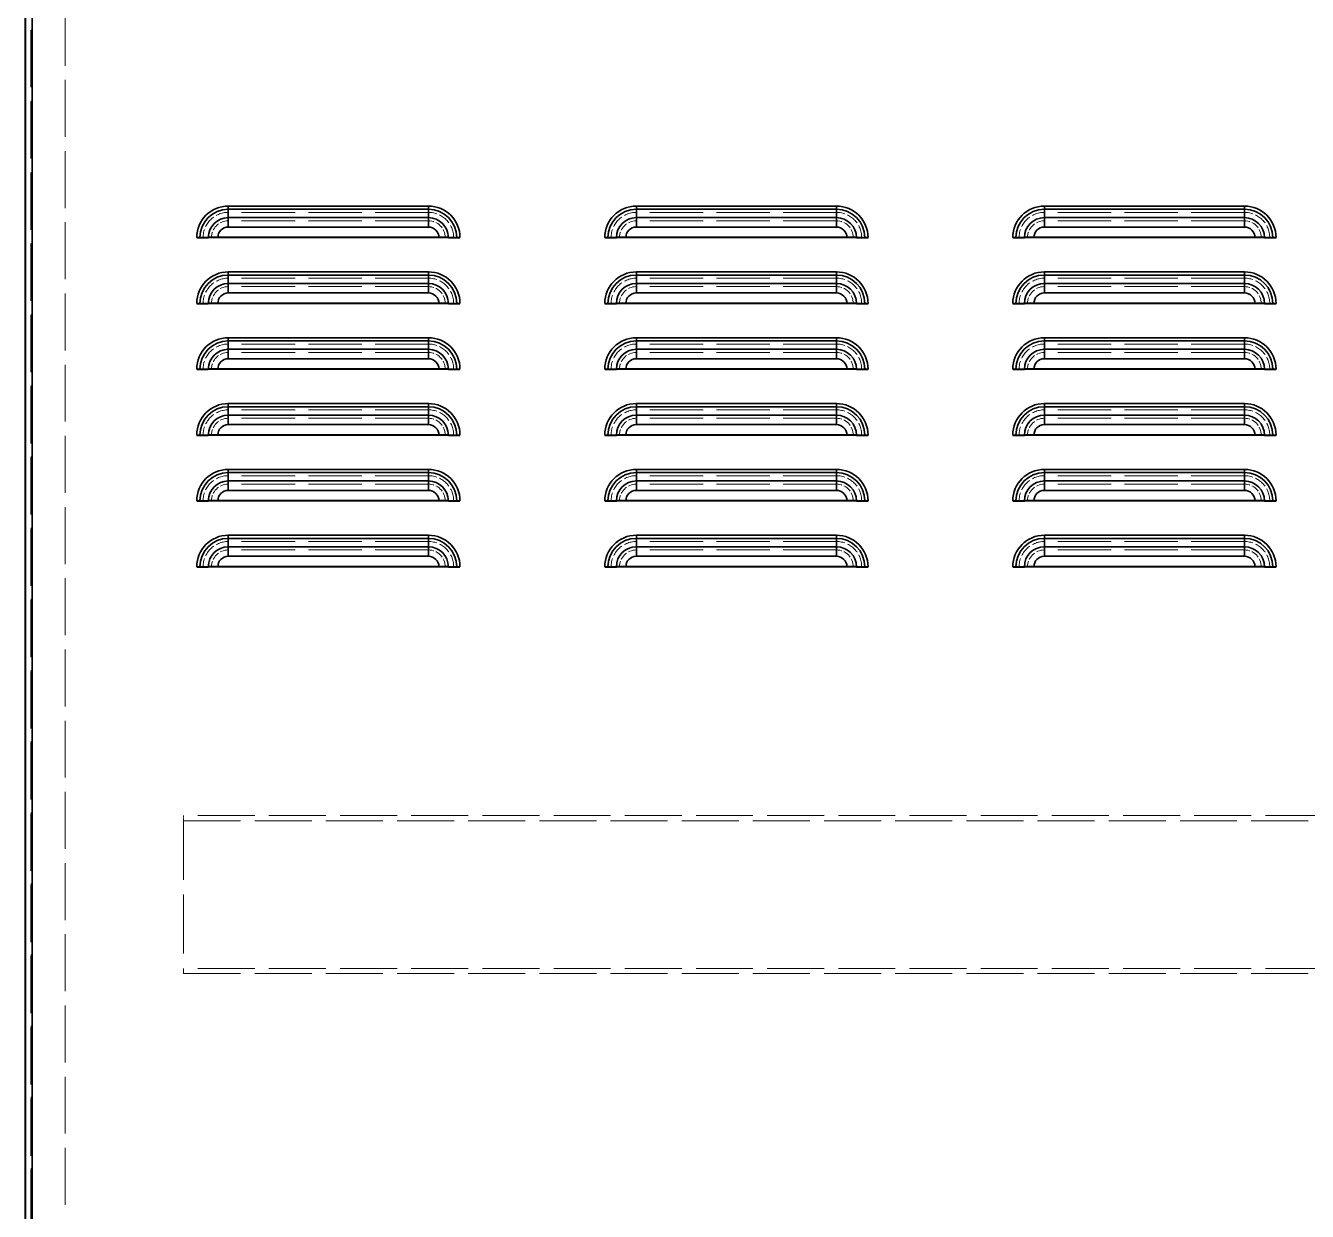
# Model space of a CAD drawing. Header units: millimetres. Extents: x 0 to 51860, y 0 to 5940.
# Drawn here: x 20102.1 to 20589, y 1442 to 1892.3 of the extents above; entities that cross this region are included whole.
import ezdxf

# ---------------------------------------------------------------- set-up
doc = ezdxf.new("R2010")
doc.units = ezdxf.units.MM
doc.header["$LTSCALE"] = 10
doc.linetypes.add('DASHED', pattern=[0.2067, 0.1654, -0.0413])
for name, color, linetype, lineweight in [('가려진 것(ISO)', 2, 'DASHED', 18), ('가려진 좁은 것(ISO)', 2, 'DASHED', 18), ('가시적인 것(ISO)', 3, 'Continuous', 40), ('가시적인 좁은 것(ISO)', 3, 'Continuous', 35)]:
    doc.layers.add(name, color=color, linetype=linetype, lineweight=lineweight)

msp = doc.modelspace()

# ---------------------------------------------------------------- linework, layer by layer
at = {"layer": '가려진 것(ISO)', "ltscale": 13.087873}
msp.add_line((20104.1371, 2783.3297), (20104.1371, 1241.3297), dxfattribs=at)
at = {"layer": '가려진 것(ISO)', "ltscale": 13.08117}
msp.add_line((20117.1371, 1255.2439), (20117.1371, 2769.4155), dxfattribs=at)
at = {"layer": '가려진 것(ISO)', "ltscale": 13.080328}
for p, q in [((20892.1371, 1592.3297), (20162.1371, 1592.3297)), ((20162.1371, 1590.3297), (20892.1371, 1590.3297)), ((20892.1371, 1534.3297), (20162.1371, 1534.3297)), ((20162.1371, 1532.3297), (20892.1371, 1532.3297))]:
    msp.add_line(p, q, dxfattribs=at)
at = {"layer": '가려진 것(ISO)', "ltscale": 0.380839}
for p, q in [((20162.1371, 1592.3297), (20162.1371, 1590.3297)), ((20162.1371, 1534.3297), (20162.1371, 1532.3297))]:
    msp.add_line(p, q, dxfattribs=at)
at = {"layer": '가려진 것(ISO)', "ltscale": 13.546203}
msp.add_line((20162.1371, 1590.3297), (20162.1371, 1534.3297), dxfattribs=at)
at = {"layer": '가려진 좁은 것(ISO)', "ltscale": 13.070656}
msp.add_line((20104.2371, 2782.3155), (20104.2371, 1242.3439), dxfattribs=at)
at = {"layer": '가려진 좁은 것(ISO)', "ltscale": 12.256087}
for p, q in [((20255.1371, 1821.4297), (20179.1371, 1821.4297)), ((20410.1371, 1821.4297), (20334.1371, 1821.4297)), ((20565.1371, 1821.4297), (20489.1371, 1821.4297)), ((20255.1371, 1818.2297), (20179.1371, 1818.2297)), ((20410.1371, 1818.2297), (20334.1371, 1818.2297)), ((20565.1371, 1818.2297), (20489.1371, 1818.2297)), ((20255.1371, 1796.4297), (20179.1371, 1796.4297)), ((20255.1371, 1793.2297), (20179.1371, 1793.2297)), ((20410.1371, 1796.4297), (20334.1371, 1796.4297)), ((20410.1371, 1793.2297), (20334.1371, 1793.2297)), ((20565.1371, 1796.4297), (20489.1371, 1796.4297)), ((20565.1371, 1793.2297), (20489.1371, 1793.2297)), ((20255.1371, 1771.4297), (20179.1371, 1771.4297)), ((20255.1371, 1768.2297), (20179.1371, 1768.2297)), ((20410.1371, 1771.4297), (20334.1371, 1771.4297)), ((20410.1371, 1768.2297), (20334.1371, 1768.2297)), ((20565.1371, 1771.4297), (20489.1371, 1771.4297)), ((20565.1371, 1768.2297), (20489.1371, 1768.2297)), ((20255.1371, 1746.4297), (20179.1371, 1746.4297)), ((20255.1371, 1743.2297), (20179.1371, 1743.2297)), ((20410.1371, 1746.4297), (20334.1371, 1746.4297)), ((20410.1371, 1743.2297), (20334.1371, 1743.2297)), ((20565.1371, 1746.4297), (20489.1371, 1746.4297)), ((20565.1371, 1743.2297), (20489.1371, 1743.2297)), ((20255.1371, 1721.4297), (20179.1371, 1721.4297)), ((20410.1371, 1721.4297), (20334.1371, 1721.4297)), ((20565.1371, 1721.4297), (20489.1371, 1721.4297)), ((20255.1371, 1718.2297), (20179.1371, 1718.2297)), ((20410.1371, 1718.2297), (20334.1371, 1718.2297)), ((20565.1371, 1718.2297), (20489.1371, 1718.2297)), ((20255.1371, 1696.4297), (20179.1371, 1696.4297)), ((20410.1371, 1696.4297), (20334.1371, 1696.4297)), ((20565.1371, 1696.4297), (20489.1371, 1696.4297)), ((20255.1371, 1693.2297), (20179.1371, 1693.2297)), ((20410.1371, 1693.2297), (20334.1371, 1693.2297)), ((20565.1371, 1693.2297), (20489.1371, 1693.2297))]:
    msp.add_line(p, q, dxfattribs=at)
at = {"layer": '가려진 좁은 것(ISO)', "ltscale": 2.872115}
for centre, start, end in [((20179.1371, 1811.8297), 90, 180), ((20255.1371, 1811.8297), 0, 90), ((20334.1371, 1811.8297), 90, 180), ((20410.1371, 1811.8297), 0, 90), ((20489.1371, 1811.8297), 90, 180), ((20565.1371, 1811.8297), 0, 90), ((20179.1371, 1786.8297), 90, 180), ((20255.1371, 1786.8297), 0, 90), ((20334.1371, 1786.8297), 90, 180), ((20410.1371, 1786.8297), 0, 90), ((20489.1371, 1786.8297), 90, 180), ((20565.1371, 1786.8297), 0, 90), ((20179.1371, 1761.8297), 90, 180), ((20255.1371, 1761.8297), 0, 90), ((20334.1371, 1761.8297), 90, 180), ((20410.1371, 1761.8297), 0, 90), ((20489.1371, 1761.8297), 90, 180), ((20565.1371, 1761.8297), 0, 90), ((20179.1371, 1736.8297), 90, 180), ((20255.1371, 1736.8297), 0, 90), ((20334.1371, 1736.8297), 90, 180), ((20410.1371, 1736.8297), 0, 90), ((20489.1371, 1736.8297), 90, 180), ((20565.1371, 1736.8297), 0, 90), ((20179.1371, 1711.8297), 90, 180), ((20255.1371, 1711.8297), 0, 90), ((20334.1371, 1711.8297), 90, 180), ((20410.1371, 1711.8297), 0, 90), ((20489.1371, 1711.8297), 90, 180), ((20565.1371, 1711.8297), 0, 90), ((20179.1371, 1686.8297), 90, 180), ((20255.1371, 1686.8297), 0, 90), ((20334.1371, 1686.8297), 90, 180), ((20410.1371, 1686.8297), 0, 90), ((20489.1371, 1686.8297), 90, 180), ((20565.1371, 1686.8297), 0, 90)]:
    msp.add_arc(centre, 9.6, start, end, dxfattribs=at)
at = {"layer": '가려진 좁은 것(ISO)', "ltscale": 1.91471}
for centre, start, end in [((20179.1371, 1811.8297), 90, 180), ((20255.1371, 1811.8297), 0, 90), ((20334.1371, 1811.8297), 90, 180), ((20410.1371, 1811.8297), 0, 90), ((20489.1371, 1811.8297), 90, 180), ((20565.1371, 1811.8297), 0, 90), ((20179.1371, 1786.8297), 90, 180), ((20255.1371, 1786.8297), 0, 90), ((20334.1371, 1786.8297), 90, 180), ((20410.1371, 1786.8297), 0, 90), ((20489.1371, 1786.8297), 90, 180), ((20565.1371, 1786.8297), 0, 90), ((20179.1371, 1761.8297), 90, 180), ((20255.1371, 1761.8297), 0, 90), ((20334.1371, 1761.8297), 90, 180), ((20410.1371, 1761.8297), 0, 90), ((20489.1371, 1761.8297), 90, 180), ((20565.1371, 1761.8297), 0, 90), ((20179.1371, 1736.8297), 90, 180), ((20255.1371, 1736.8297), 0, 90), ((20334.1371, 1736.8297), 90, 180), ((20410.1371, 1736.8297), 0, 90), ((20489.1371, 1736.8297), 90, 180), ((20565.1371, 1736.8297), 0, 90), ((20179.1371, 1711.8297), 90, 180), ((20255.1371, 1711.8297), 0, 90), ((20334.1371, 1711.8297), 90, 180), ((20410.1371, 1711.8297), 0, 90), ((20489.1371, 1711.8297), 90, 180), ((20565.1371, 1711.8297), 0, 90), ((20179.1371, 1686.8297), 90, 180), ((20255.1371, 1686.8297), 0, 90), ((20334.1371, 1686.8297), 90, 180), ((20410.1371, 1686.8297), 0, 90), ((20489.1371, 1686.8297), 90, 180), ((20565.1371, 1686.8297), 0, 90)]:
    msp.add_arc(centre, 6.4, start, end, dxfattribs=at)
at = {"layer": '가시적인 것(ISO)'}
for p, q in [((20102.1371, 1241.3297), (20102.1371, 2783.3297)), ((20167.1371, 1811.8297), (20168.3371, 1811.8297)), ((20168.3371, 1811.8297), (20171.5371, 1811.8297)), ((20175.1371, 1811.8297), (20171.5371, 1811.8297)), ((20259.1371, 1811.8297), (20175.1371, 1811.8297)), ((20262.7371, 1811.8297), (20259.1371, 1811.8297)), ((20262.7371, 1811.8297), (20265.9371, 1811.8297)), ((20265.9371, 1811.8297), (20267.1371, 1811.8297)), ((20322.1371, 1811.8297), (20323.3371, 1811.8297)), ((20323.3371, 1811.8297), (20326.5371, 1811.8297)), ((20330.1371, 1811.8297), (20326.5371, 1811.8297)), ((20414.1371, 1811.8297), (20330.1371, 1811.8297)), ((20417.7371, 1811.8297), (20414.1371, 1811.8297)), ((20417.7371, 1811.8297), (20420.9371, 1811.8297)), ((20420.9371, 1811.8297), (20422.1371, 1811.8297)), ((20477.1371, 1811.8297), (20478.3371, 1811.8297)), ((20478.3371, 1811.8297), (20481.5371, 1811.8297)), ((20485.1371, 1811.8297), (20481.5371, 1811.8297)), ((20569.1371, 1811.8297), (20485.1371, 1811.8297)), ((20572.7371, 1811.8297), (20569.1371, 1811.8297)), ((20572.7371, 1811.8297), (20575.9371, 1811.8297)), ((20575.9371, 1811.8297), (20577.1371, 1811.8297)), ((20167.1371, 1786.8297), (20168.3371, 1786.8297)), ((20168.3371, 1786.8297), (20171.5371, 1786.8297)), ((20175.1371, 1786.8297), (20171.5371, 1786.8297)), ((20259.1371, 1786.8297), (20175.1371, 1786.8297)), ((20262.7371, 1786.8297), (20259.1371, 1786.8297)), ((20262.7371, 1786.8297), (20265.9371, 1786.8297)), ((20265.9371, 1786.8297), (20267.1371, 1786.8297)), ((20322.1371, 1786.8297), (20323.3371, 1786.8297)), ((20323.3371, 1786.8297), (20326.5371, 1786.8297)), ((20330.1371, 1786.8297), (20326.5371, 1786.8297)), ((20414.1371, 1786.8297), (20330.1371, 1786.8297)), ((20417.7371, 1786.8297), (20414.1371, 1786.8297)), ((20417.7371, 1786.8297), (20420.9371, 1786.8297)), ((20420.9371, 1786.8297), (20422.1371, 1786.8297)), ((20477.1371, 1786.8297), (20478.3371, 1786.8297)), ((20478.3371, 1786.8297), (20481.5371, 1786.8297)), ((20485.1371, 1786.8297), (20481.5371, 1786.8297)), ((20569.1371, 1786.8297), (20485.1371, 1786.8297)), ((20572.7371, 1786.8297), (20569.1371, 1786.8297)), ((20572.7371, 1786.8297), (20575.9371, 1786.8297)), ((20575.9371, 1786.8297), (20577.1371, 1786.8297)), ((20167.1371, 1761.8297), (20168.3371, 1761.8297)), ((20168.3371, 1761.8297), (20171.5371, 1761.8297)), ((20175.1371, 1761.8297), (20171.5371, 1761.8297)), ((20259.1371, 1761.8297), (20175.1371, 1761.8297)), ((20262.7371, 1761.8297), (20259.1371, 1761.8297)), ((20262.7371, 1761.8297), (20265.9371, 1761.8297)), ((20265.9371, 1761.8297), (20267.1371, 1761.8297)), ((20322.1371, 1761.8297), (20323.3371, 1761.8297)), ((20323.3371, 1761.8297), (20326.5371, 1761.8297)), ((20330.1371, 1761.8297), (20326.5371, 1761.8297)), ((20414.1371, 1761.8297), (20330.1371, 1761.8297)), ((20417.7371, 1761.8297), (20414.1371, 1761.8297)), ((20417.7371, 1761.8297), (20420.9371, 1761.8297)), ((20420.9371, 1761.8297), (20422.1371, 1761.8297)), ((20477.1371, 1761.8297), (20478.3371, 1761.8297)), ((20478.3371, 1761.8297), (20481.5371, 1761.8297)), ((20485.1371, 1761.8297), (20481.5371, 1761.8297)), ((20569.1371, 1761.8297), (20485.1371, 1761.8297)), ((20572.7371, 1761.8297), (20569.1371, 1761.8297)), ((20572.7371, 1761.8297), (20575.9371, 1761.8297)), ((20575.9371, 1761.8297), (20577.1371, 1761.8297)), ((20167.1371, 1736.8297), (20168.3371, 1736.8297)), ((20168.3371, 1736.8297), (20171.5371, 1736.8297)), ((20175.1371, 1736.8297), (20171.5371, 1736.8297)), ((20259.1371, 1736.8297), (20175.1371, 1736.8297)), ((20262.7371, 1736.8297), (20259.1371, 1736.8297)), ((20262.7371, 1736.8297), (20265.9371, 1736.8297)), ((20265.9371, 1736.8297), (20267.1371, 1736.8297)), ((20322.1371, 1736.8297), (20323.3371, 1736.8297)), ((20323.3371, 1736.8297), (20326.5371, 1736.8297)), ((20330.1371, 1736.8297), (20326.5371, 1736.8297)), ((20414.1371, 1736.8297), (20330.1371, 1736.8297)), ((20417.7371, 1736.8297), (20414.1371, 1736.8297)), ((20417.7371, 1736.8297), (20420.9371, 1736.8297)), ((20420.9371, 1736.8297), (20422.1371, 1736.8297)), ((20477.1371, 1736.8297), (20478.3371, 1736.8297)), ((20478.3371, 1736.8297), (20481.5371, 1736.8297)), ((20485.1371, 1736.8297), (20481.5371, 1736.8297)), ((20569.1371, 1736.8297), (20485.1371, 1736.8297)), ((20572.7371, 1736.8297), (20569.1371, 1736.8297)), ((20572.7371, 1736.8297), (20575.9371, 1736.8297)), ((20575.9371, 1736.8297), (20577.1371, 1736.8297)), ((20167.1371, 1711.8297), (20168.3371, 1711.8297)), ((20168.3371, 1711.8297), (20171.5371, 1711.8297)), ((20175.1371, 1711.8297), (20171.5371, 1711.8297)), ((20259.1371, 1711.8297), (20175.1371, 1711.8297)), ((20262.7371, 1711.8297), (20259.1371, 1711.8297)), ((20262.7371, 1711.8297), (20265.9371, 1711.8297)), ((20265.9371, 1711.8297), (20267.1371, 1711.8297)), ((20322.1371, 1711.8297), (20323.3371, 1711.8297)), ((20323.3371, 1711.8297), (20326.5371, 1711.8297)), ((20330.1371, 1711.8297), (20326.5371, 1711.8297)), ((20414.1371, 1711.8297), (20330.1371, 1711.8297)), ((20417.7371, 1711.8297), (20414.1371, 1711.8297)), ((20417.7371, 1711.8297), (20420.9371, 1711.8297)), ((20420.9371, 1711.8297), (20422.1371, 1711.8297)), ((20477.1371, 1711.8297), (20478.3371, 1711.8297)), ((20478.3371, 1711.8297), (20481.5371, 1711.8297)), ((20485.1371, 1711.8297), (20481.5371, 1711.8297)), ((20569.1371, 1711.8297), (20485.1371, 1711.8297)), ((20572.7371, 1711.8297), (20569.1371, 1711.8297)), ((20572.7371, 1711.8297), (20575.9371, 1711.8297)), ((20575.9371, 1711.8297), (20577.1371, 1711.8297)), ((20167.1371, 1686.8297), (20168.3371, 1686.8297)), ((20168.3371, 1686.8297), (20171.5371, 1686.8297)), ((20175.1371, 1686.8297), (20171.5371, 1686.8297)), ((20259.1371, 1686.8297), (20175.1371, 1686.8297)), ((20262.7371, 1686.8297), (20259.1371, 1686.8297)), ((20262.7371, 1686.8297), (20265.9371, 1686.8297)), ((20265.9371, 1686.8297), (20267.1371, 1686.8297)), ((20322.1371, 1686.8297), (20323.3371, 1686.8297)), ((20323.3371, 1686.8297), (20326.5371, 1686.8297)), ((20330.1371, 1686.8297), (20326.5371, 1686.8297)), ((20414.1371, 1686.8297), (20330.1371, 1686.8297)), ((20417.7371, 1686.8297), (20414.1371, 1686.8297)), ((20417.7371, 1686.8297), (20420.9371, 1686.8297)), ((20420.9371, 1686.8297), (20422.1371, 1686.8297)), ((20477.1371, 1686.8297), (20478.3371, 1686.8297)), ((20478.3371, 1686.8297), (20481.5371, 1686.8297)), ((20485.1371, 1686.8297), (20481.5371, 1686.8297)), ((20569.1371, 1686.8297), (20485.1371, 1686.8297)), ((20572.7371, 1686.8297), (20569.1371, 1686.8297)), ((20572.7371, 1686.8297), (20575.9371, 1686.8297)), ((20575.9371, 1686.8297), (20577.1371, 1686.8297))]:
    msp.add_line(p, q, dxfattribs=at)
at = {"layer": '가시적인 좁은 것(ISO)'}
for p, q in [((20104.6371, 2783.3297), (20104.6371, 1241.3297)), ((20179.1371, 1823.8297), (20179.1371, 1822.6297)), ((20179.1371, 1823.8297), (20255.1371, 1823.8297)), ((20179.1371, 1822.6297), (20179.1371, 1819.4297)), ((20255.1371, 1822.6297), (20179.1371, 1822.6297)), ((20255.1371, 1823.8297), (20255.1371, 1822.6297)), ((20255.1371, 1822.6297), (20255.1371, 1819.4297)), ((20334.1371, 1823.8297), (20334.1371, 1822.6297)), ((20334.1371, 1823.8297), (20410.1371, 1823.8297)), ((20334.1371, 1822.6297), (20334.1371, 1819.4297)), ((20410.1371, 1822.6297), (20334.1371, 1822.6297)), ((20410.1371, 1823.8297), (20410.1371, 1822.6297)), ((20410.1371, 1822.6297), (20410.1371, 1819.4297)), ((20489.1371, 1823.8297), (20489.1371, 1822.6297)), ((20489.1371, 1823.8297), (20565.1371, 1823.8297)), ((20489.1371, 1822.6297), (20489.1371, 1819.4297)), ((20565.1371, 1822.6297), (20489.1371, 1822.6297)), ((20565.1371, 1823.8297), (20565.1371, 1822.6297)), ((20565.1371, 1822.6297), (20565.1371, 1819.4297)), ((20179.1371, 1815.8297), (20179.1371, 1819.4297)), ((20255.1371, 1819.4297), (20179.1371, 1819.4297)), ((20255.1371, 1815.8297), (20255.1371, 1819.4297)), ((20334.1371, 1815.8297), (20334.1371, 1819.4297)), ((20410.1371, 1819.4297), (20334.1371, 1819.4297)), ((20410.1371, 1815.8297), (20410.1371, 1819.4297)), ((20489.1371, 1815.8297), (20489.1371, 1819.4297)), ((20565.1371, 1819.4297), (20489.1371, 1819.4297)), ((20565.1371, 1815.8297), (20565.1371, 1819.4297)), ((20255.1371, 1815.8297), (20179.1371, 1815.8297)), ((20410.1371, 1815.8297), (20334.1371, 1815.8297)), ((20565.1371, 1815.8297), (20489.1371, 1815.8297)), ((20179.1371, 1798.8297), (20179.1371, 1797.6297)), ((20179.1371, 1798.8297), (20255.1371, 1798.8297)), ((20179.1371, 1797.6297), (20179.1371, 1794.4297)), ((20255.1371, 1797.6297), (20179.1371, 1797.6297)), ((20255.1371, 1798.8297), (20255.1371, 1797.6297)), ((20255.1371, 1797.6297), (20255.1371, 1794.4297)), ((20334.1371, 1798.8297), (20334.1371, 1797.6297)), ((20334.1371, 1798.8297), (20410.1371, 1798.8297)), ((20334.1371, 1797.6297), (20334.1371, 1794.4297)), ((20410.1371, 1797.6297), (20334.1371, 1797.6297)), ((20410.1371, 1798.8297), (20410.1371, 1797.6297)), ((20410.1371, 1797.6297), (20410.1371, 1794.4297)), ((20489.1371, 1798.8297), (20489.1371, 1797.6297)), ((20489.1371, 1798.8297), (20565.1371, 1798.8297)), ((20489.1371, 1797.6297), (20489.1371, 1794.4297)), ((20565.1371, 1797.6297), (20489.1371, 1797.6297)), ((20565.1371, 1798.8297), (20565.1371, 1797.6297)), ((20565.1371, 1797.6297), (20565.1371, 1794.4297)), ((20179.1371, 1790.8297), (20179.1371, 1794.4297)), ((20255.1371, 1794.4297), (20179.1371, 1794.4297)), ((20255.1371, 1790.8297), (20255.1371, 1794.4297)), ((20334.1371, 1790.8297), (20334.1371, 1794.4297)), ((20410.1371, 1794.4297), (20334.1371, 1794.4297)), ((20410.1371, 1790.8297), (20410.1371, 1794.4297)), ((20489.1371, 1790.8297), (20489.1371, 1794.4297)), ((20565.1371, 1794.4297), (20489.1371, 1794.4297)), ((20565.1371, 1790.8297), (20565.1371, 1794.4297)), ((20255.1371, 1790.8297), (20179.1371, 1790.8297)), ((20410.1371, 1790.8297), (20334.1371, 1790.8297)), ((20565.1371, 1790.8297), (20489.1371, 1790.8297)), ((20179.1371, 1773.8297), (20179.1371, 1772.6297)), ((20179.1371, 1773.8297), (20255.1371, 1773.8297)), ((20179.1371, 1772.6297), (20179.1371, 1769.4297)), ((20255.1371, 1772.6297), (20179.1371, 1772.6297)), ((20255.1371, 1773.8297), (20255.1371, 1772.6297)), ((20255.1371, 1772.6297), (20255.1371, 1769.4297)), ((20334.1371, 1773.8297), (20334.1371, 1772.6297)), ((20334.1371, 1773.8297), (20410.1371, 1773.8297)), ((20334.1371, 1772.6297), (20334.1371, 1769.4297)), ((20410.1371, 1772.6297), (20334.1371, 1772.6297)), ((20410.1371, 1773.8297), (20410.1371, 1772.6297)), ((20410.1371, 1772.6297), (20410.1371, 1769.4297)), ((20489.1371, 1773.8297), (20489.1371, 1772.6297)), ((20489.1371, 1773.8297), (20565.1371, 1773.8297)), ((20489.1371, 1772.6297), (20489.1371, 1769.4297)), ((20565.1371, 1772.6297), (20489.1371, 1772.6297)), ((20565.1371, 1773.8297), (20565.1371, 1772.6297)), ((20565.1371, 1772.6297), (20565.1371, 1769.4297)), ((20179.1371, 1765.8297), (20179.1371, 1769.4297)), ((20255.1371, 1769.4297), (20179.1371, 1769.4297)), ((20255.1371, 1765.8297), (20255.1371, 1769.4297)), ((20334.1371, 1765.8297), (20334.1371, 1769.4297)), ((20410.1371, 1769.4297), (20334.1371, 1769.4297)), ((20410.1371, 1765.8297), (20410.1371, 1769.4297)), ((20489.1371, 1765.8297), (20489.1371, 1769.4297)), ((20565.1371, 1769.4297), (20489.1371, 1769.4297)), ((20565.1371, 1765.8297), (20565.1371, 1769.4297)), ((20255.1371, 1765.8297), (20179.1371, 1765.8297)), ((20410.1371, 1765.8297), (20334.1371, 1765.8297)), ((20565.1371, 1765.8297), (20489.1371, 1765.8297)), ((20179.1371, 1748.8297), (20179.1371, 1747.6297)), ((20179.1371, 1748.8297), (20255.1371, 1748.8297)), ((20255.1371, 1748.8297), (20255.1371, 1747.6297)), ((20334.1371, 1748.8297), (20334.1371, 1747.6297)), ((20334.1371, 1748.8297), (20410.1371, 1748.8297)), ((20410.1371, 1748.8297), (20410.1371, 1747.6297)), ((20489.1371, 1748.8297), (20489.1371, 1747.6297)), ((20489.1371, 1748.8297), (20565.1371, 1748.8297)), ((20565.1371, 1748.8297), (20565.1371, 1747.6297)), ((20179.1371, 1747.6297), (20179.1371, 1744.4297)), ((20255.1371, 1747.6297), (20179.1371, 1747.6297)), ((20179.1371, 1740.8297), (20179.1371, 1744.4297)), ((20255.1371, 1744.4297), (20179.1371, 1744.4297)), ((20255.1371, 1747.6297), (20255.1371, 1744.4297)), ((20255.1371, 1740.8297), (20255.1371, 1744.4297)), ((20334.1371, 1747.6297), (20334.1371, 1744.4297)), ((20410.1371, 1747.6297), (20334.1371, 1747.6297)), ((20334.1371, 1740.8297), (20334.1371, 1744.4297)), ((20410.1371, 1744.4297), (20334.1371, 1744.4297)), ((20410.1371, 1747.6297), (20410.1371, 1744.4297)), ((20410.1371, 1740.8297), (20410.1371, 1744.4297)), ((20489.1371, 1747.6297), (20489.1371, 1744.4297)), ((20565.1371, 1747.6297), (20489.1371, 1747.6297)), ((20489.1371, 1740.8297), (20489.1371, 1744.4297)), ((20565.1371, 1744.4297), (20489.1371, 1744.4297)), ((20565.1371, 1747.6297), (20565.1371, 1744.4297)), ((20565.1371, 1740.8297), (20565.1371, 1744.4297)), ((20255.1371, 1740.8297), (20179.1371, 1740.8297)), ((20410.1371, 1740.8297), (20334.1371, 1740.8297)), ((20565.1371, 1740.8297), (20489.1371, 1740.8297)), ((20179.1371, 1723.8297), (20179.1371, 1722.6297)), ((20179.1371, 1723.8297), (20255.1371, 1723.8297)), ((20255.1371, 1723.8297), (20255.1371, 1722.6297)), ((20334.1371, 1723.8297), (20334.1371, 1722.6297)), ((20334.1371, 1723.8297), (20410.1371, 1723.8297)), ((20410.1371, 1723.8297), (20410.1371, 1722.6297)), ((20489.1371, 1723.8297), (20489.1371, 1722.6297)), ((20489.1371, 1723.8297), (20565.1371, 1723.8297)), ((20565.1371, 1723.8297), (20565.1371, 1722.6297)), ((20179.1371, 1722.6297), (20179.1371, 1719.4297)), ((20255.1371, 1722.6297), (20179.1371, 1722.6297)), ((20179.1371, 1715.8297), (20179.1371, 1719.4297)), ((20255.1371, 1719.4297), (20179.1371, 1719.4297)), ((20255.1371, 1722.6297), (20255.1371, 1719.4297)), ((20255.1371, 1715.8297), (20255.1371, 1719.4297)), ((20334.1371, 1722.6297), (20334.1371, 1719.4297)), ((20410.1371, 1722.6297), (20334.1371, 1722.6297)), ((20334.1371, 1715.8297), (20334.1371, 1719.4297)), ((20410.1371, 1719.4297), (20334.1371, 1719.4297)), ((20410.1371, 1722.6297), (20410.1371, 1719.4297)), ((20410.1371, 1715.8297), (20410.1371, 1719.4297)), ((20489.1371, 1722.6297), (20489.1371, 1719.4297)), ((20565.1371, 1722.6297), (20489.1371, 1722.6297)), ((20489.1371, 1715.8297), (20489.1371, 1719.4297)), ((20565.1371, 1719.4297), (20489.1371, 1719.4297)), ((20565.1371, 1722.6297), (20565.1371, 1719.4297)), ((20565.1371, 1715.8297), (20565.1371, 1719.4297)), ((20255.1371, 1715.8297), (20179.1371, 1715.8297)), ((20410.1371, 1715.8297), (20334.1371, 1715.8297)), ((20565.1371, 1715.8297), (20489.1371, 1715.8297)), ((20179.1371, 1698.8297), (20179.1371, 1697.6297)), ((20179.1371, 1698.8297), (20255.1371, 1698.8297)), ((20179.1371, 1697.6297), (20179.1371, 1694.4297)), ((20255.1371, 1697.6297), (20179.1371, 1697.6297)), ((20179.1371, 1690.8297), (20179.1371, 1694.4297)), ((20255.1371, 1694.4297), (20179.1371, 1694.4297)), ((20255.1371, 1698.8297), (20255.1371, 1697.6297)), ((20255.1371, 1697.6297), (20255.1371, 1694.4297)), ((20255.1371, 1690.8297), (20255.1371, 1694.4297)), ((20334.1371, 1698.8297), (20334.1371, 1697.6297)), ((20334.1371, 1698.8297), (20410.1371, 1698.8297)), ((20334.1371, 1697.6297), (20334.1371, 1694.4297)), ((20410.1371, 1697.6297), (20334.1371, 1697.6297)), ((20334.1371, 1690.8297), (20334.1371, 1694.4297)), ((20410.1371, 1694.4297), (20334.1371, 1694.4297)), ((20410.1371, 1698.8297), (20410.1371, 1697.6297)), ((20410.1371, 1697.6297), (20410.1371, 1694.4297)), ((20410.1371, 1690.8297), (20410.1371, 1694.4297)), ((20489.1371, 1698.8297), (20489.1371, 1697.6297)), ((20489.1371, 1698.8297), (20565.1371, 1698.8297)), ((20489.1371, 1697.6297), (20489.1371, 1694.4297)), ((20565.1371, 1697.6297), (20489.1371, 1697.6297)), ((20489.1371, 1690.8297), (20489.1371, 1694.4297)), ((20565.1371, 1694.4297), (20489.1371, 1694.4297)), ((20565.1371, 1698.8297), (20565.1371, 1697.6297)), ((20565.1371, 1697.6297), (20565.1371, 1694.4297)), ((20565.1371, 1690.8297), (20565.1371, 1694.4297)), ((20255.1371, 1690.8297), (20179.1371, 1690.8297)), ((20410.1371, 1690.8297), (20334.1371, 1690.8297)), ((20565.1371, 1690.8297), (20489.1371, 1690.8297))]:
    msp.add_line(p, q, dxfattribs=at)
for centre, radius, start, end in [((20179.1371, 1811.8297), 12, 90, 180), ((20179.1371, 1811.8297), 10.8, 90, 180), ((20255.1371, 1811.8297), 12, 0, 90), ((20255.1371, 1811.8297), 10.8, 0, 90), ((20334.1371, 1811.8297), 12, 90, 180), ((20334.1371, 1811.8297), 10.8, 90, 180), ((20410.1371, 1811.8297), 12, 0, 90), ((20410.1371, 1811.8297), 10.8, 0, 90), ((20489.1371, 1811.8297), 12, 90, 180), ((20489.1371, 1811.8297), 10.8, 90, 180), ((20565.1371, 1811.8297), 12, 0, 90), ((20565.1371, 1811.8297), 10.8, 0, 90), ((20179.1371, 1811.8297), 7.6, 90, 180), ((20255.1371, 1811.8297), 7.6, 0, 90), ((20334.1371, 1811.8297), 7.6, 90, 180), ((20410.1371, 1811.8297), 7.6, 0, 90), ((20489.1371, 1811.8297), 7.6, 90, 180), ((20565.1371, 1811.8297), 7.6, 0, 90), ((20179.1371, 1811.8297), 4, 90, 180), ((20255.1371, 1811.8297), 4, 0, 90), ((20334.1371, 1811.8297), 4, 90, 180), ((20410.1371, 1811.8297), 4, 0, 90), ((20489.1371, 1811.8297), 4, 90, 180), ((20565.1371, 1811.8297), 4, 0, 90), ((20179.1371, 1786.8297), 12, 90, 180), ((20179.1371, 1786.8297), 10.8, 90, 180), ((20255.1371, 1786.8297), 12, 0, 90), ((20255.1371, 1786.8297), 10.8, 0, 90), ((20334.1371, 1786.8297), 12, 90, 180), ((20334.1371, 1786.8297), 10.8, 90, 180), ((20410.1371, 1786.8297), 12, 0, 90), ((20410.1371, 1786.8297), 10.8, 0, 90), ((20489.1371, 1786.8297), 12, 90, 180), ((20489.1371, 1786.8297), 10.8, 90, 180), ((20565.1371, 1786.8297), 12, 0, 90), ((20565.1371, 1786.8297), 10.8, 0, 90), ((20179.1371, 1786.8297), 7.6, 90, 180), ((20255.1371, 1786.8297), 7.6, 0, 90), ((20334.1371, 1786.8297), 7.6, 90, 180), ((20410.1371, 1786.8297), 7.6, 0, 90), ((20489.1371, 1786.8297), 7.6, 90, 180), ((20565.1371, 1786.8297), 7.6, 0, 90), ((20179.1371, 1786.8297), 4, 90, 180), ((20255.1371, 1786.8297), 4, 0, 90), ((20334.1371, 1786.8297), 4, 90, 180), ((20410.1371, 1786.8297), 4, 0, 90), ((20489.1371, 1786.8297), 4, 90, 180), ((20565.1371, 1786.8297), 4, 0, 90), ((20179.1371, 1761.8297), 12, 90, 180), ((20179.1371, 1761.8297), 10.8, 90, 180), ((20255.1371, 1761.8297), 12, 0, 90), ((20255.1371, 1761.8297), 10.8, 0, 90), ((20334.1371, 1761.8297), 12, 90, 180), ((20334.1371, 1761.8297), 10.8, 90, 180), ((20410.1371, 1761.8297), 12, 0, 90), ((20410.1371, 1761.8297), 10.8, 0, 90), ((20489.1371, 1761.8297), 12, 90, 180), ((20489.1371, 1761.8297), 10.8, 90, 180), ((20565.1371, 1761.8297), 12, 0, 90), ((20565.1371, 1761.8297), 10.8, 0, 90), ((20179.1371, 1761.8297), 7.6, 90, 180), ((20255.1371, 1761.8297), 7.6, 0, 90), ((20334.1371, 1761.8297), 7.6, 90, 180), ((20410.1371, 1761.8297), 7.6, 0, 90), ((20489.1371, 1761.8297), 7.6, 90, 180), ((20565.1371, 1761.8297), 7.6, 0, 90), ((20179.1371, 1761.8297), 4, 90, 180), ((20255.1371, 1761.8297), 4, 0, 90), ((20334.1371, 1761.8297), 4, 90, 180), ((20410.1371, 1761.8297), 4, 0, 90), ((20489.1371, 1761.8297), 4, 90, 180), ((20565.1371, 1761.8297), 4, 0, 90), ((20179.1371, 1736.8297), 12, 90, 180), ((20255.1371, 1736.8297), 12, 0, 90), ((20334.1371, 1736.8297), 12, 90, 180), ((20410.1371, 1736.8297), 12, 0, 90), ((20489.1371, 1736.8297), 12, 90, 180), ((20565.1371, 1736.8297), 12, 0, 90), ((20179.1371, 1736.8297), 10.8, 90, 180), ((20179.1371, 1736.8297), 7.6, 90, 180), ((20255.1371, 1736.8297), 10.8, 0, 90), ((20255.1371, 1736.8297), 7.6, 0, 90), ((20334.1371, 1736.8297), 10.8, 90, 180), ((20334.1371, 1736.8297), 7.6, 90, 180), ((20410.1371, 1736.8297), 10.8, 0, 90), ((20410.1371, 1736.8297), 7.6, 0, 90), ((20489.1371, 1736.8297), 10.8, 90, 180), ((20489.1371, 1736.8297), 7.6, 90, 180), ((20565.1371, 1736.8297), 10.8, 0, 90), ((20565.1371, 1736.8297), 7.6, 0, 90), ((20179.1371, 1736.8297), 4, 90, 180), ((20255.1371, 1736.8297), 4, 0, 90), ((20334.1371, 1736.8297), 4, 90, 180), ((20410.1371, 1736.8297), 4, 0, 90), ((20489.1371, 1736.8297), 4, 90, 180), ((20565.1371, 1736.8297), 4, 0, 90), ((20179.1371, 1711.8297), 12, 90, 180), ((20255.1371, 1711.8297), 12, 0, 90), ((20334.1371, 1711.8297), 12, 90, 180), ((20410.1371, 1711.8297), 12, 0, 90), ((20489.1371, 1711.8297), 12, 90, 180), ((20565.1371, 1711.8297), 12, 0, 90), ((20179.1371, 1711.8297), 10.8, 90, 180), ((20179.1371, 1711.8297), 7.6, 90, 180), ((20255.1371, 1711.8297), 10.8, 0, 90), ((20255.1371, 1711.8297), 7.6, 0, 90), ((20334.1371, 1711.8297), 10.8, 90, 180), ((20334.1371, 1711.8297), 7.6, 90, 180), ((20410.1371, 1711.8297), 10.8, 0, 90), ((20410.1371, 1711.8297), 7.6, 0, 90), ((20489.1371, 1711.8297), 10.8, 90, 180), ((20489.1371, 1711.8297), 7.6, 90, 180), ((20565.1371, 1711.8297), 10.8, 0, 90), ((20565.1371, 1711.8297), 7.6, 0, 90), ((20179.1371, 1711.8297), 4, 90, 180), ((20255.1371, 1711.8297), 4, 0, 90), ((20334.1371, 1711.8297), 4, 90, 180), ((20410.1371, 1711.8297), 4, 0, 90), ((20489.1371, 1711.8297), 4, 90, 180), ((20565.1371, 1711.8297), 4, 0, 90), ((20179.1371, 1686.8297), 12, 90, 180), ((20179.1371, 1686.8297), 10.8, 90, 180), ((20179.1371, 1686.8297), 7.6, 90, 180), ((20255.1371, 1686.8297), 12, 0, 90), ((20255.1371, 1686.8297), 10.8, 0, 90), ((20255.1371, 1686.8297), 7.6, 0, 90), ((20334.1371, 1686.8297), 12, 90, 180), ((20334.1371, 1686.8297), 10.8, 90, 180), ((20334.1371, 1686.8297), 7.6, 90, 180), ((20410.1371, 1686.8297), 12, 0, 90), ((20410.1371, 1686.8297), 10.8, 0, 90), ((20410.1371, 1686.8297), 7.6, 0, 90), ((20489.1371, 1686.8297), 12, 90, 180), ((20489.1371, 1686.8297), 10.8, 90, 180), ((20489.1371, 1686.8297), 7.6, 90, 180), ((20565.1371, 1686.8297), 12, 0, 90), ((20565.1371, 1686.8297), 10.8, 0, 90), ((20565.1371, 1686.8297), 7.6, 0, 90), ((20179.1371, 1686.8297), 4, 90, 180), ((20255.1371, 1686.8297), 4, 0, 90), ((20334.1371, 1686.8297), 4, 90, 180), ((20410.1371, 1686.8297), 4, 0, 90), ((20489.1371, 1686.8297), 4, 90, 180), ((20565.1371, 1686.8297), 4, 0, 90)]:
    msp.add_arc(centre, radius, start, end, dxfattribs=at)

doc.saveas('drawing.dxf')
